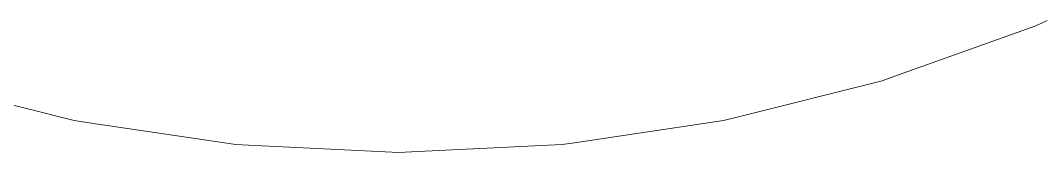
# Model space of a CAD drawing. Header units: centimetres. Extents: x -214 to 137, y -175 to 4.
# Drawn here: x 1.123 to 3.845, y -116.561 to -116.209 of the extents above; entities that cross this region are included whole.
import ezdxf

# ---------------------------------------------------------------- set-up
doc = ezdxf.new("R2010")
doc.units = ezdxf.units.CM
doc.header["$MEASUREMENT"] = 0
doc.layers.add('layer 1', color=7, linetype='Continuous')

msp = doc.modelspace()

# ---------------------------------------------------------------- linework, layer by layer
at = {"layer": 'layer 1', "color": 1, "lineweight": 9}
for points in [[(3.83014, -116.22329), (3.83014, -116.22329), (3.86067, -116.20885), (3.86067, -116.20885)], [(3.83014, -116.22329), (3.83014, -116.22329), (3.86067, -116.20885), (3.86067, -116.20885)], [(3.83014, -116.22329), (3.83014, -116.22329), (3.86067, -116.20885), (3.86067, -116.20885)], [(3.83014, -116.22329), (3.83014, -116.22329), (3.86067, -116.20885), (3.86067, -116.20885)], [(3.83014, -116.22329), (3.83014, -116.22329), (3.86067, -116.20885), (3.86067, -116.20885)], [(3.83014, -116.22329), (3.83014, -116.22329), (3.86067, -116.20885), (3.86067, -116.20885)], [(3.83014, -116.22329), (3.83014, -116.22329), (3.86067, -116.20885), (3.86067, -116.20885)], [(3.83014, -116.22329), (3.83014, -116.22329), (3.86067, -116.20885), (3.86067, -116.20885)], [(3.83014, -116.22329), (3.83014, -116.22329), (3.86067, -116.20885), (3.86067, -116.20885)], [(3.83014, -116.22329), (3.83014, -116.22329), (3.86067, -116.20885), (3.86067, -116.20885)], [(3.83014, -116.22329), (3.83014, -116.22329), (3.86067, -116.20885), (3.86067, -116.20885)], [(3.83014, -116.22329), (3.83014, -116.22329), (3.86067, -116.20885), (3.86067, -116.20885)], [(3.83014, -116.22329), (3.83014, -116.22329), (3.86067, -116.20885), (3.86067, -116.20885)], [(3.83014, -116.22329), (3.83014, -116.22329), (3.86067, -116.20885), (3.86067, -116.20885)], [(3.83014, -116.22329), (3.83014, -116.22329), (3.86067, -116.20885), (3.86067, -116.20885)], [(3.83014, -116.22329), (3.83014, -116.22329), (3.86067, -116.20885), (3.86067, -116.20885)], [(3.83014, -116.22329), (3.83014, -116.22329), (3.86067, -116.20885), (3.86067, -116.20885)], [(3.83014, -116.22329), (3.83014, -116.22329), (3.86067, -116.20885), (3.86067, -116.20885)], [(3.83014, -116.22329), (3.83014, -116.22329), (3.86067, -116.20885), (3.86067, -116.20885)], [(3.83014, -116.22329), (3.83014, -116.22329), (3.86067, -116.20885), (3.86067, -116.20885)], [(3.83014, -116.22329), (3.83014, -116.22329), (3.86067, -116.20885), (3.86067, -116.20885)], [(3.83014, -116.22329), (3.83014, -116.22329), (3.86067, -116.20885), (3.86067, -116.20885)], [(3.83014, -116.22329), (3.83014, -116.22329), (3.86067, -116.20885), (3.86067, -116.20885)], [(3.83014, -116.22329), (3.83014, -116.22329), (3.86067, -116.20885), (3.86067, -116.20885)], [(3.83014, -116.22329), (3.83014, -116.22329), (3.86067, -116.20885), (3.86067, -116.20885)], [(3.45193, -116.35863), (3.45193, -116.35863), (3.83014, -116.22329), (3.83014, -116.22329)], [(3.45193, -116.35863), (3.45193, -116.35863), (3.83014, -116.22329), (3.83014, -116.22329)], [(3.45193, -116.35863), (3.45193, -116.35863), (3.83014, -116.22329), (3.83014, -116.22329)], [(3.45193, -116.35863), (3.45193, -116.35863), (3.83014, -116.22329), (3.83014, -116.22329)], [(3.45193, -116.35863), (3.45193, -116.35863), (3.83014, -116.22329), (3.83014, -116.22329)], [(3.45193, -116.35863), (3.45193, -116.35863), (3.83014, -116.22329), (3.83014, -116.22329)], [(3.45193, -116.35863), (3.45193, -116.35863), (3.83014, -116.22329), (3.83014, -116.22329)], [(3.45193, -116.35863), (3.45193, -116.35863), (3.83014, -116.22329), (3.83014, -116.22329)], [(3.45193, -116.35863), (3.45193, -116.35863), (3.83014, -116.22329), (3.83014, -116.22329)], [(3.45193, -116.35863), (3.45193, -116.35863), (3.83014, -116.22329), (3.83014, -116.22329)], [(3.45193, -116.35863), (3.45193, -116.35863), (3.83014, -116.22329), (3.83014, -116.22329)], [(3.45193, -116.35863), (3.45193, -116.35863), (3.83014, -116.22329), (3.83014, -116.22329)], [(3.45193, -116.35863), (3.45193, -116.35863), (3.83014, -116.22329), (3.83014, -116.22329)], [(3.45193, -116.35863), (3.45193, -116.35863), (3.83014, -116.22329), (3.83014, -116.22329)], [(3.45193, -116.35863), (3.45193, -116.35863), (3.83014, -116.22329), (3.83014, -116.22329)], [(3.45193, -116.35863), (3.45193, -116.35863), (3.83014, -116.22329), (3.83014, -116.22329)], [(3.45193, -116.35863), (3.45193, -116.35863), (3.83014, -116.22329), (3.83014, -116.22329)], [(3.45193, -116.35863), (3.45193, -116.35863), (3.83014, -116.22329), (3.83014, -116.22329)], [(3.45193, -116.35863), (3.45193, -116.35863), (3.83014, -116.22329), (3.83014, -116.22329)], [(3.45193, -116.35863), (3.45193, -116.35863), (3.83014, -116.22329), (3.83014, -116.22329)], [(3.45193, -116.35863), (3.45193, -116.35863), (3.83014, -116.22329), (3.83014, -116.22329)], [(3.45193, -116.35863), (3.45193, -116.35863), (3.83014, -116.22329), (3.83014, -116.22329)], [(3.45193, -116.35863), (3.45193, -116.35863), (3.83014, -116.22329), (3.83014, -116.22329)], [(3.45193, -116.35863), (3.45193, -116.35863), (3.83014, -116.22329), (3.83014, -116.22329)], [(3.45193, -116.35863), (3.45193, -116.35863), (3.83014, -116.22329), (3.83014, -116.22329)], [(0.87671, -116.3782), (0.87671, -116.3782), (1.26637, -116.47582), (1.26637, -116.47582)], [(0.87671, -116.3782), (0.87671, -116.3782), (1.26637, -116.47582), (1.26637, -116.47582)], [(0.87671, -116.3782), (0.87671, -116.3782), (1.26637, -116.47582), (1.26637, -116.47582)], [(0.87671, -116.3782), (0.87671, -116.3782), (1.26637, -116.47582), (1.26637, -116.47582)], [(0.87671, -116.3782), (0.87671, -116.3782), (1.26637, -116.47582), (1.26637, -116.47582)], [(0.87671, -116.3782), (0.87671, -116.3782), (1.26637, -116.47582), (1.26637, -116.47582)], [(0.87671, -116.3782), (0.87671, -116.3782), (1.26637, -116.47582), (1.26637, -116.47582)], [(0.87671, -116.3782), (0.87671, -116.3782), (1.26637, -116.47582), (1.26637, -116.47582)], [(0.87671, -116.3782), (0.87671, -116.3782), (1.26637, -116.47582), (1.26637, -116.47582)], [(0.87671, -116.3782), (0.87671, -116.3782), (1.26637, -116.47582), (1.26637, -116.47582)], [(0.87671, -116.3782), (0.87671, -116.3782), (1.26637, -116.47582), (1.26637, -116.47582)], [(0.87671, -116.3782), (0.87671, -116.3782), (1.26637, -116.47582), (1.26637, -116.47582)], [(0.87671, -116.3782), (0.87671, -116.3782), (1.26637, -116.47582), (1.26637, -116.47582)], [(0.87671, -116.3782), (0.87671, -116.3782), (1.26637, -116.47582), (1.26637, -116.47582)], [(0.87671, -116.3782), (0.87671, -116.3782), (1.26637, -116.47582), (1.26637, -116.47582)], [(0.87671, -116.3782), (0.87671, -116.3782), (1.26637, -116.47582), (1.26637, -116.47582)], [(0.87671, -116.3782), (0.87671, -116.3782), (1.26637, -116.47582), (1.26637, -116.47582)], [(0.87671, -116.3782), (0.87671, -116.3782), (1.26637, -116.47582), (1.26637, -116.47582)], [(0.87671, -116.3782), (0.87671, -116.3782), (1.26637, -116.47582), (1.26637, -116.47582)], [(0.87671, -116.3782), (0.87671, -116.3782), (1.26637, -116.47582), (1.26637, -116.47582)], [(0.87671, -116.3782), (0.87671, -116.3782), (1.26637, -116.47582), (1.26637, -116.47582)], [(0.87671, -116.3782), (0.87671, -116.3782), (1.26637, -116.47582), (1.26637, -116.47582)], [(0.87671, -116.3782), (0.87671, -116.3782), (1.26637, -116.47582), (1.26637, -116.47582)], [(0.87671, -116.3782), (0.87671, -116.3782), (1.26637, -116.47582), (1.26637, -116.47582)], [(0.87671, -116.3782), (0.87671, -116.3782), (1.26637, -116.47582), (1.26637, -116.47582)], [(3.03048, -116.4676), (3.03048, -116.4676), (3.42014, -116.36999), (3.42014, -116.36999)], [(3.03048, -116.4676), (3.03048, -116.4676), (3.42014, -116.36999), (3.42014, -116.36999)], [(3.03048, -116.4676), (3.03048, -116.4676), (3.42014, -116.36999), (3.42014, -116.36999)], [(3.03048, -116.4676), (3.03048, -116.4676), (3.42014, -116.36999), (3.42014, -116.36999)], [(3.03048, -116.4676), (3.03048, -116.4676), (3.42014, -116.36999), (3.42014, -116.36999)], [(3.03048, -116.4676), (3.03048, -116.4676), (3.42014, -116.36999), (3.42014, -116.36999)], [(3.03048, -116.4676), (3.03048, -116.4676), (3.42014, -116.36999), (3.42014, -116.36999)], [(3.03048, -116.4676), (3.03048, -116.4676), (3.42014, -116.36999), (3.42014, -116.36999)], [(3.03048, -116.4676), (3.03048, -116.4676), (3.42014, -116.36999), (3.42014, -116.36999)], [(3.03048, -116.4676), (3.03048, -116.4676), (3.42014, -116.36999), (3.42014, -116.36999)], [(3.03048, -116.4676), (3.03048, -116.4676), (3.42014, -116.36999), (3.42014, -116.36999)], [(3.03048, -116.4676), (3.03048, -116.4676), (3.42014, -116.36999), (3.42014, -116.36999)], [(3.03048, -116.4676), (3.03048, -116.4676), (3.42014, -116.36999), (3.42014, -116.36999)], [(3.03048, -116.4676), (3.03048, -116.4676), (3.42014, -116.36999), (3.42014, -116.36999)], [(3.03048, -116.4676), (3.03048, -116.4676), (3.42014, -116.36999), (3.42014, -116.36999)], [(3.03048, -116.4676), (3.03048, -116.4676), (3.42014, -116.36999), (3.42014, -116.36999)], [(3.03048, -116.4676), (3.03048, -116.4676), (3.42014, -116.36999), (3.42014, -116.36999)], [(3.03048, -116.4676), (3.03048, -116.4676), (3.42014, -116.36999), (3.42014, -116.36999)], [(3.03048, -116.4676), (3.03048, -116.4676), (3.42014, -116.36999), (3.42014, -116.36999)], [(3.03048, -116.4676), (3.03048, -116.4676), (3.42014, -116.36999), (3.42014, -116.36999)], [(3.03048, -116.4676), (3.03048, -116.4676), (3.42014, -116.36999), (3.42014, -116.36999)], [(3.03048, -116.4676), (3.03048, -116.4676), (3.42014, -116.36999), (3.42014, -116.36999)], [(3.03048, -116.4676), (3.03048, -116.4676), (3.42014, -116.36999), (3.42014, -116.36999)], [(3.03048, -116.4676), (3.03048, -116.4676), (3.42014, -116.36999), (3.42014, -116.36999)], [(3.03048, -116.4676), (3.03048, -116.4676), (3.42014, -116.36999), (3.42014, -116.36999)], [(3.42014, -116.36999), (3.42014, -116.36999), (3.45193, -116.35863), (3.45193, -116.35863)], [(3.42014, -116.36999), (3.42014, -116.36999), (3.45193, -116.35863), (3.45193, -116.35863)], [(3.42014, -116.36999), (3.42014, -116.36999), (3.45193, -116.35863), (3.45193, -116.35863)], [(3.42014, -116.36999), (3.42014, -116.36999), (3.45193, -116.35863), (3.45193, -116.35863)], [(3.42014, -116.36999), (3.42014, -116.36999), (3.45193, -116.35863), (3.45193, -116.35863)], [(3.42014, -116.36999), (3.42014, -116.36999), (3.45193, -116.35863), (3.45193, -116.35863)], [(3.42014, -116.36999), (3.42014, -116.36999), (3.45193, -116.35863), (3.45193, -116.35863)], [(3.42014, -116.36999), (3.42014, -116.36999), (3.45193, -116.35863), (3.45193, -116.35863)], [(3.42014, -116.36999), (3.42014, -116.36999), (3.45193, -116.35863), (3.45193, -116.35863)], [(3.42014, -116.36999), (3.42014, -116.36999), (3.45193, -116.35863), (3.45193, -116.35863)], [(3.42014, -116.36999), (3.42014, -116.36999), (3.45193, -116.35863), (3.45193, -116.35863)], [(3.42014, -116.36999), (3.42014, -116.36999), (3.45193, -116.35863), (3.45193, -116.35863)], [(3.42014, -116.36999), (3.42014, -116.36999), (3.45193, -116.35863), (3.45193, -116.35863)], [(3.42014, -116.36999), (3.42014, -116.36999), (3.45193, -116.35863), (3.45193, -116.35863)], [(3.42014, -116.36999), (3.42014, -116.36999), (3.45193, -116.35863), (3.45193, -116.35863)], [(3.42014, -116.36999), (3.42014, -116.36999), (3.45193, -116.35863), (3.45193, -116.35863)], [(3.42014, -116.36999), (3.42014, -116.36999), (3.45193, -116.35863), (3.45193, -116.35863)], [(3.42014, -116.36999), (3.42014, -116.36999), (3.45193, -116.35863), (3.45193, -116.35863)], [(3.42014, -116.36999), (3.42014, -116.36999), (3.45193, -116.35863), (3.45193, -116.35863)], [(3.42014, -116.36999), (3.42014, -116.36999), (3.45193, -116.35863), (3.45193, -116.35863)], [(3.42014, -116.36999), (3.42014, -116.36999), (3.45193, -116.35863), (3.45193, -116.35863)], [(3.42014, -116.36999), (3.42014, -116.36999), (3.45193, -116.35863), (3.45193, -116.35863)], [(3.42014, -116.36999), (3.42014, -116.36999), (3.45193, -116.35863), (3.45193, -116.35863)], [(3.42014, -116.36999), (3.42014, -116.36999), (3.45193, -116.35863), (3.45193, -116.35863)], [(3.42014, -116.36999), (3.42014, -116.36999), (3.45193, -116.35863), (3.45193, -116.35863)], [(1.26637, -116.47582), (1.26637, -116.47582), (1.29976, -116.48076), (1.29976, -116.48076)], [(1.26637, -116.47582), (1.26637, -116.47582), (1.29976, -116.48076), (1.29976, -116.48076)], [(1.26637, -116.47582), (1.26637, -116.47582), (1.29976, -116.48076), (1.29976, -116.48076)], [(1.26637, -116.47582), (1.26637, -116.47582), (1.29976, -116.48076), (1.29976, -116.48076)], [(1.26637, -116.47582), (1.26637, -116.47582), (1.29976, -116.48076), (1.29976, -116.48076)], [(1.26637, -116.47582), (1.26637, -116.47582), (1.29976, -116.48076), (1.29976, -116.48076)], [(1.26637, -116.47582), (1.26637, -116.47582), (1.29976, -116.48076), (1.29976, -116.48076)], [(1.26637, -116.47582), (1.26637, -116.47582), (1.29976, -116.48076), (1.29976, -116.48076)], [(1.26637, -116.47582), (1.26637, -116.47582), (1.29976, -116.48076), (1.29976, -116.48076)], [(1.26637, -116.47582), (1.26637, -116.47582), (1.29976, -116.48076), (1.29976, -116.48076)], [(1.26637, -116.47582), (1.26637, -116.47582), (1.29976, -116.48076), (1.29976, -116.48076)], [(1.26637, -116.47582), (1.26637, -116.47582), (1.29976, -116.48076), (1.29976, -116.48076)], [(1.26637, -116.47582), (1.26637, -116.47582), (1.29976, -116.48076), (1.29976, -116.48076)], [(1.26637, -116.47582), (1.26637, -116.47582), (1.29976, -116.48076), (1.29976, -116.48076)], [(1.26637, -116.47582), (1.26637, -116.47582), (1.29976, -116.48076), (1.29976, -116.48076)], [(1.26637, -116.47582), (1.26637, -116.47582), (1.29976, -116.48076), (1.29976, -116.48076)], [(1.26637, -116.47582), (1.26637, -116.47582), (1.29976, -116.48076), (1.29976, -116.48076)], [(1.26637, -116.47582), (1.26637, -116.47582), (1.29976, -116.48076), (1.29976, -116.48076)], [(1.26637, -116.47582), (1.26637, -116.47582), (1.29976, -116.48076), (1.29976, -116.48076)], [(1.26637, -116.47582), (1.26637, -116.47582), (1.29976, -116.48076), (1.29976, -116.48076)], [(1.26637, -116.47582), (1.26637, -116.47582), (1.29976, -116.48076), (1.29976, -116.48076)], [(1.26637, -116.47582), (1.26637, -116.47582), (1.29976, -116.48076), (1.29976, -116.48076)], [(1.26637, -116.47582), (1.26637, -116.47582), (1.29976, -116.48076), (1.29976, -116.48076)], [(1.26637, -116.47582), (1.26637, -116.47582), (1.29976, -116.48076), (1.29976, -116.48076)], [(1.26637, -116.47582), (1.26637, -116.47582), (1.29976, -116.48076), (1.29976, -116.48076)], [(1.29976, -116.48076), (1.29976, -116.48076), (1.69712, -116.5397), (1.69712, -116.5397)], [(1.29976, -116.48076), (1.29976, -116.48076), (1.69712, -116.5397), (1.69712, -116.5397)], [(1.29976, -116.48076), (1.29976, -116.48076), (1.69712, -116.5397), (1.69712, -116.5397)], [(1.29976, -116.48076), (1.29976, -116.48076), (1.69712, -116.5397), (1.69712, -116.5397)], [(1.29976, -116.48076), (1.29976, -116.48076), (1.69712, -116.5397), (1.69712, -116.5397)], [(1.29976, -116.48076), (1.29976, -116.48076), (1.69712, -116.5397), (1.69712, -116.5397)], [(1.29976, -116.48076), (1.29976, -116.48076), (1.69712, -116.5397), (1.69712, -116.5397)], [(1.29976, -116.48076), (1.29976, -116.48076), (1.69712, -116.5397), (1.69712, -116.5397)], [(1.29976, -116.48076), (1.29976, -116.48076), (1.69712, -116.5397), (1.69712, -116.5397)], [(1.29976, -116.48076), (1.29976, -116.48076), (1.69712, -116.5397), (1.69712, -116.5397)], [(1.29976, -116.48076), (1.29976, -116.48076), (1.69712, -116.5397), (1.69712, -116.5397)], [(1.29976, -116.48076), (1.29976, -116.48076), (1.69712, -116.5397), (1.69712, -116.5397)], [(1.29976, -116.48076), (1.29976, -116.48076), (1.69712, -116.5397), (1.69712, -116.5397)], [(1.29976, -116.48076), (1.29976, -116.48076), (1.69712, -116.5397), (1.69712, -116.5397)], [(1.29976, -116.48076), (1.29976, -116.48076), (1.69712, -116.5397), (1.69712, -116.5397)], [(1.29976, -116.48076), (1.29976, -116.48076), (1.69712, -116.5397), (1.69712, -116.5397)], [(1.29976, -116.48076), (1.29976, -116.48076), (1.69712, -116.5397), (1.69712, -116.5397)], [(1.29976, -116.48076), (1.29976, -116.48076), (1.69712, -116.5397), (1.69712, -116.5397)], [(1.29976, -116.48076), (1.29976, -116.48076), (1.69712, -116.5397), (1.69712, -116.5397)], [(1.29976, -116.48076), (1.29976, -116.48076), (1.69712, -116.5397), (1.69712, -116.5397)], [(1.29976, -116.48076), (1.29976, -116.48076), (1.69712, -116.5397), (1.69712, -116.5397)], [(1.29976, -116.48076), (1.29976, -116.48076), (1.69712, -116.5397), (1.69712, -116.5397)], [(1.29976, -116.48076), (1.29976, -116.48076), (1.69712, -116.5397), (1.69712, -116.5397)], [(1.29976, -116.48076), (1.29976, -116.48076), (1.69712, -116.5397), (1.69712, -116.5397)], [(1.29976, -116.48076), (1.29976, -116.48076), (1.69712, -116.5397), (1.69712, -116.5397)], [(2.60038, -116.53475), (2.60038, -116.53475), (2.99772, -116.47581), (2.99772, -116.47581)], [(2.60038, -116.53475), (2.60038, -116.53475), (2.99772, -116.47581), (2.99772, -116.47581)], [(2.60038, -116.53475), (2.60038, -116.53475), (2.99772, -116.47581), (2.99772, -116.47581)], [(2.60038, -116.53475), (2.60038, -116.53475), (2.99772, -116.47581), (2.99772, -116.47581)], [(2.60038, -116.53475), (2.60038, -116.53475), (2.99772, -116.47581), (2.99772, -116.47581)], [(2.60038, -116.53475), (2.60038, -116.53475), (2.99772, -116.47581), (2.99772, -116.47581)], [(2.60038, -116.53475), (2.60038, -116.53475), (2.99772, -116.47581), (2.99772, -116.47581)], [(2.60038, -116.53475), (2.60038, -116.53475), (2.99772, -116.47581), (2.99772, -116.47581)], [(2.60038, -116.53475), (2.60038, -116.53475), (2.99772, -116.47581), (2.99772, -116.47581)], [(2.60038, -116.53475), (2.60038, -116.53475), (2.99772, -116.47581), (2.99772, -116.47581)], [(2.60038, -116.53475), (2.60038, -116.53475), (2.99772, -116.47581), (2.99772, -116.47581)], [(2.60038, -116.53475), (2.60038, -116.53475), (2.99772, -116.47581), (2.99772, -116.47581)], [(2.60038, -116.53475), (2.60038, -116.53475), (2.99772, -116.47581), (2.99772, -116.47581)], [(2.60038, -116.53475), (2.60038, -116.53475), (2.99772, -116.47581), (2.99772, -116.47581)], [(2.60038, -116.53475), (2.60038, -116.53475), (2.99772, -116.47581), (2.99772, -116.47581)], [(2.60038, -116.53475), (2.60038, -116.53475), (2.99772, -116.47581), (2.99772, -116.47581)], [(2.60038, -116.53475), (2.60038, -116.53475), (2.99772, -116.47581), (2.99772, -116.47581)], [(2.60038, -116.53475), (2.60038, -116.53475), (2.99772, -116.47581), (2.99772, -116.47581)], [(2.60038, -116.53475), (2.60038, -116.53475), (2.99772, -116.47581), (2.99772, -116.47581)], [(2.60038, -116.53475), (2.60038, -116.53475), (2.99772, -116.47581), (2.99772, -116.47581)], [(2.60038, -116.53475), (2.60038, -116.53475), (2.99772, -116.47581), (2.99772, -116.47581)], [(2.60038, -116.53475), (2.60038, -116.53475), (2.99772, -116.47581), (2.99772, -116.47581)], [(2.60038, -116.53475), (2.60038, -116.53475), (2.99772, -116.47581), (2.99772, -116.47581)], [(2.60038, -116.53475), (2.60038, -116.53475), (2.99772, -116.47581), (2.99772, -116.47581)], [(2.60038, -116.53475), (2.60038, -116.53475), (2.99772, -116.47581), (2.99772, -116.47581)], [(2.99772, -116.47581), (2.99772, -116.47581), (3.03048, -116.4676), (3.03048, -116.4676)], [(2.99772, -116.47581), (2.99772, -116.47581), (3.03048, -116.4676), (3.03048, -116.4676)], [(2.99772, -116.47581), (2.99772, -116.47581), (3.03048, -116.4676), (3.03048, -116.4676)], [(2.99772, -116.47581), (2.99772, -116.47581), (3.03048, -116.4676), (3.03048, -116.4676)], [(2.99772, -116.47581), (2.99772, -116.47581), (3.03048, -116.4676), (3.03048, -116.4676)], [(2.99772, -116.47581), (2.99772, -116.47581), (3.03048, -116.4676), (3.03048, -116.4676)], [(2.99772, -116.47581), (2.99772, -116.47581), (3.03048, -116.4676), (3.03048, -116.4676)], [(2.99772, -116.47581), (2.99772, -116.47581), (3.03048, -116.4676), (3.03048, -116.4676)], [(2.99772, -116.47581), (2.99772, -116.47581), (3.03048, -116.4676), (3.03048, -116.4676)], [(2.99772, -116.47581), (2.99772, -116.47581), (3.03048, -116.4676), (3.03048, -116.4676)], [(2.99772, -116.47581), (2.99772, -116.47581), (3.03048, -116.4676), (3.03048, -116.4676)], [(2.99772, -116.47581), (2.99772, -116.47581), (3.03048, -116.4676), (3.03048, -116.4676)], [(2.99772, -116.47581), (2.99772, -116.47581), (3.03048, -116.4676), (3.03048, -116.4676)], [(2.99772, -116.47581), (2.99772, -116.47581), (3.03048, -116.4676), (3.03048, -116.4676)], [(2.99772, -116.47581), (2.99772, -116.47581), (3.03048, -116.4676), (3.03048, -116.4676)], [(2.99772, -116.47581), (2.99772, -116.47581), (3.03048, -116.4676), (3.03048, -116.4676)], [(2.99772, -116.47581), (2.99772, -116.47581), (3.03048, -116.4676), (3.03048, -116.4676)], [(2.99772, -116.47581), (2.99772, -116.47581), (3.03048, -116.4676), (3.03048, -116.4676)], [(2.99772, -116.47581), (2.99772, -116.47581), (3.03048, -116.4676), (3.03048, -116.4676)], [(2.99772, -116.47581), (2.99772, -116.47581), (3.03048, -116.4676), (3.03048, -116.4676)], [(2.99772, -116.47581), (2.99772, -116.47581), (3.03048, -116.4676), (3.03048, -116.4676)], [(2.99772, -116.47581), (2.99772, -116.47581), (3.03048, -116.4676), (3.03048, -116.4676)], [(2.99772, -116.47581), (2.99772, -116.47581), (3.03048, -116.4676), (3.03048, -116.4676)], [(2.99772, -116.47581), (2.99772, -116.47581), (3.03048, -116.4676), (3.03048, -116.4676)], [(2.99772, -116.47581), (2.99772, -116.47581), (3.03048, -116.4676), (3.03048, -116.4676)], [(1.69712, -116.5397), (1.69712, -116.5397), (1.73084, -116.54135), (1.73084, -116.54135)], [(1.69712, -116.5397), (1.69712, -116.5397), (1.73084, -116.54135), (1.73084, -116.54135)], [(1.69712, -116.5397), (1.69712, -116.5397), (1.73084, -116.54135), (1.73084, -116.54135)], [(1.69712, -116.5397), (1.69712, -116.5397), (1.73084, -116.54135), (1.73084, -116.54135)], [(1.69712, -116.5397), (1.69712, -116.5397), (1.73084, -116.54135), (1.73084, -116.54135)], [(1.69712, -116.5397), (1.69712, -116.5397), (1.73084, -116.54135), (1.73084, -116.54135)], [(1.69712, -116.5397), (1.69712, -116.5397), (1.73084, -116.54135), (1.73084, -116.54135)], [(1.69712, -116.5397), (1.69712, -116.5397), (1.73084, -116.54135), (1.73084, -116.54135)], [(1.69712, -116.5397), (1.69712, -116.5397), (1.73084, -116.54135), (1.73084, -116.54135)], [(1.69712, -116.5397), (1.69712, -116.5397), (1.73084, -116.54135), (1.73084, -116.54135)], [(1.69712, -116.5397), (1.69712, -116.5397), (1.73084, -116.54135), (1.73084, -116.54135)], [(1.69712, -116.5397), (1.69712, -116.5397), (1.73084, -116.54135), (1.73084, -116.54135)], [(1.69712, -116.5397), (1.69712, -116.5397), (1.73084, -116.54135), (1.73084, -116.54135)], [(1.69712, -116.5397), (1.69712, -116.5397), (1.73084, -116.54135), (1.73084, -116.54135)], [(1.69712, -116.5397), (1.69712, -116.5397), (1.73084, -116.54135), (1.73084, -116.54135)], [(1.69712, -116.5397), (1.69712, -116.5397), (1.73084, -116.54135), (1.73084, -116.54135)], [(1.69712, -116.5397), (1.69712, -116.5397), (1.73084, -116.54135), (1.73084, -116.54135)], [(1.69712, -116.5397), (1.69712, -116.5397), (1.73084, -116.54135), (1.73084, -116.54135)], [(1.69712, -116.5397), (1.69712, -116.5397), (1.73084, -116.54135), (1.73084, -116.54135)], [(1.69712, -116.5397), (1.69712, -116.5397), (1.73084, -116.54135), (1.73084, -116.54135)], [(1.69712, -116.5397), (1.69712, -116.5397), (1.73084, -116.54135), (1.73084, -116.54135)], [(1.69712, -116.5397), (1.69712, -116.5397), (1.73084, -116.54135), (1.73084, -116.54135)], [(1.69712, -116.5397), (1.69712, -116.5397), (1.73084, -116.54135), (1.73084, -116.54135)], [(1.69712, -116.5397), (1.69712, -116.5397), (1.73084, -116.54135), (1.73084, -116.54135)], [(1.69712, -116.5397), (1.69712, -116.5397), (1.73084, -116.54135), (1.73084, -116.54135)], [(1.73084, -116.54135), (1.73084, -116.54135), (2.13205, -116.56107), (2.13205, -116.56107)], [(1.73084, -116.54135), (1.73084, -116.54135), (2.13205, -116.56107), (2.13205, -116.56107)], [(1.73084, -116.54135), (1.73084, -116.54135), (2.13205, -116.56107), (2.13205, -116.56107)], [(1.73084, -116.54135), (1.73084, -116.54135), (2.13205, -116.56107), (2.13205, -116.56107)], [(1.73084, -116.54135), (1.73084, -116.54135), (2.13205, -116.56107), (2.13205, -116.56107)], [(1.73084, -116.54135), (1.73084, -116.54135), (2.13205, -116.56107), (2.13205, -116.56107)], [(1.73084, -116.54135), (1.73084, -116.54135), (2.13205, -116.56107), (2.13205, -116.56107)], [(1.73084, -116.54135), (1.73084, -116.54135), (2.13205, -116.56107), (2.13205, -116.56107)], [(1.73084, -116.54135), (1.73084, -116.54135), (2.13205, -116.56107), (2.13205, -116.56107)], [(1.73084, -116.54135), (1.73084, -116.54135), (2.13205, -116.56107), (2.13205, -116.56107)], [(1.73084, -116.54135), (1.73084, -116.54135), (2.13205, -116.56107), (2.13205, -116.56107)], [(1.73084, -116.54135), (1.73084, -116.54135), (2.13205, -116.56107), (2.13205, -116.56107)], [(1.73084, -116.54135), (1.73084, -116.54135), (2.13205, -116.56107), (2.13205, -116.56107)], [(1.73084, -116.54135), (1.73084, -116.54135), (2.13205, -116.56107), (2.13205, -116.56107)], [(1.73084, -116.54135), (1.73084, -116.54135), (2.13205, -116.56107), (2.13205, -116.56107)], [(1.73084, -116.54135), (1.73084, -116.54135), (2.13205, -116.56107), (2.13205, -116.56107)], [(1.73084, -116.54135), (1.73084, -116.54135), (2.13205, -116.56107), (2.13205, -116.56107)], [(1.73084, -116.54135), (1.73084, -116.54135), (2.13205, -116.56107), (2.13205, -116.56107)], [(1.73084, -116.54135), (1.73084, -116.54135), (2.13205, -116.56107), (2.13205, -116.56107)], [(1.73084, -116.54135), (1.73084, -116.54135), (2.13205, -116.56107), (2.13205, -116.56107)], [(1.73084, -116.54135), (1.73084, -116.54135), (2.13205, -116.56107), (2.13205, -116.56107)], [(1.73084, -116.54135), (1.73084, -116.54135), (2.13205, -116.56107), (2.13205, -116.56107)], [(1.73084, -116.54135), (1.73084, -116.54135), (2.13205, -116.56107), (2.13205, -116.56107)], [(1.73084, -116.54135), (1.73084, -116.54135), (2.13205, -116.56107), (2.13205, -116.56107)], [(1.73084, -116.54135), (1.73084, -116.54135), (2.13205, -116.56107), (2.13205, -116.56107)], [(2.16578, -116.55941), (2.16578, -116.55941), (2.56698, -116.53969), (2.56698, -116.53969)], [(2.16578, -116.55941), (2.16578, -116.55941), (2.56698, -116.53969), (2.56698, -116.53969)], [(2.16578, -116.55941), (2.16578, -116.55941), (2.56698, -116.53969), (2.56698, -116.53969)], [(2.16578, -116.55941), (2.16578, -116.55941), (2.56698, -116.53969), (2.56698, -116.53969)], [(2.16578, -116.55941), (2.16578, -116.55941), (2.56698, -116.53969), (2.56698, -116.53969)], [(2.16578, -116.55941), (2.16578, -116.55941), (2.56698, -116.53969), (2.56698, -116.53969)], [(2.16578, -116.55941), (2.16578, -116.55941), (2.56698, -116.53969), (2.56698, -116.53969)], [(2.16578, -116.55941), (2.16578, -116.55941), (2.56698, -116.53969), (2.56698, -116.53969)], [(2.16578, -116.55941), (2.16578, -116.55941), (2.56698, -116.53969), (2.56698, -116.53969)], [(2.16578, -116.55941), (2.16578, -116.55941), (2.56698, -116.53969), (2.56698, -116.53969)], [(2.16578, -116.55941), (2.16578, -116.55941), (2.56698, -116.53969), (2.56698, -116.53969)], [(2.16578, -116.55941), (2.16578, -116.55941), (2.56698, -116.53969), (2.56698, -116.53969)], [(2.16578, -116.55941), (2.16578, -116.55941), (2.56698, -116.53969), (2.56698, -116.53969)], [(2.16578, -116.55941), (2.16578, -116.55941), (2.56698, -116.53969), (2.56698, -116.53969)], [(2.16578, -116.55941), (2.16578, -116.55941), (2.56698, -116.53969), (2.56698, -116.53969)], [(2.16578, -116.55941), (2.16578, -116.55941), (2.56698, -116.53969), (2.56698, -116.53969)], [(2.16578, -116.55941), (2.16578, -116.55941), (2.56698, -116.53969), (2.56698, -116.53969)], [(2.16578, -116.55941), (2.16578, -116.55941), (2.56698, -116.53969), (2.56698, -116.53969)], [(2.16578, -116.55941), (2.16578, -116.55941), (2.56698, -116.53969), (2.56698, -116.53969)], [(2.16578, -116.55941), (2.16578, -116.55941), (2.56698, -116.53969), (2.56698, -116.53969)], [(2.16578, -116.55941), (2.16578, -116.55941), (2.56698, -116.53969), (2.56698, -116.53969)], [(2.16578, -116.55941), (2.16578, -116.55941), (2.56698, -116.53969), (2.56698, -116.53969)], [(2.16578, -116.55941), (2.16578, -116.55941), (2.56698, -116.53969), (2.56698, -116.53969)], [(2.16578, -116.55941), (2.16578, -116.55941), (2.56698, -116.53969), (2.56698, -116.53969)], [(2.16578, -116.55941), (2.16578, -116.55941), (2.56698, -116.53969), (2.56698, -116.53969)], [(2.56698, -116.53969), (2.56698, -116.53969), (2.60038, -116.53475), (2.60038, -116.53475)], [(2.56698, -116.53969), (2.56698, -116.53969), (2.60038, -116.53475), (2.60038, -116.53475)], [(2.56698, -116.53969), (2.56698, -116.53969), (2.60038, -116.53475), (2.60038, -116.53475)], [(2.56698, -116.53969), (2.56698, -116.53969), (2.60038, -116.53475), (2.60038, -116.53475)], [(2.56698, -116.53969), (2.56698, -116.53969), (2.60038, -116.53475), (2.60038, -116.53475)], [(2.56698, -116.53969), (2.56698, -116.53969), (2.60038, -116.53475), (2.60038, -116.53475)], [(2.56698, -116.53969), (2.56698, -116.53969), (2.60038, -116.53475), (2.60038, -116.53475)], [(2.56698, -116.53969), (2.56698, -116.53969), (2.60038, -116.53475), (2.60038, -116.53475)], [(2.56698, -116.53969), (2.56698, -116.53969), (2.60038, -116.53475), (2.60038, -116.53475)], [(2.56698, -116.53969), (2.56698, -116.53969), (2.60038, -116.53475), (2.60038, -116.53475)], [(2.56698, -116.53969), (2.56698, -116.53969), (2.60038, -116.53475), (2.60038, -116.53475)], [(2.56698, -116.53969), (2.56698, -116.53969), (2.60038, -116.53475), (2.60038, -116.53475)], [(2.56698, -116.53969), (2.56698, -116.53969), (2.60038, -116.53475), (2.60038, -116.53475)], [(2.56698, -116.53969), (2.56698, -116.53969), (2.60038, -116.53475), (2.60038, -116.53475)], [(2.56698, -116.53969), (2.56698, -116.53969), (2.60038, -116.53475), (2.60038, -116.53475)], [(2.56698, -116.53969), (2.56698, -116.53969), (2.60038, -116.53475), (2.60038, -116.53475)], [(2.56698, -116.53969), (2.56698, -116.53969), (2.60038, -116.53475), (2.60038, -116.53475)], [(2.56698, -116.53969), (2.56698, -116.53969), (2.60038, -116.53475), (2.60038, -116.53475)], [(2.56698, -116.53969), (2.56698, -116.53969), (2.60038, -116.53475), (2.60038, -116.53475)], [(2.56698, -116.53969), (2.56698, -116.53969), (2.60038, -116.53475), (2.60038, -116.53475)], [(2.56698, -116.53969), (2.56698, -116.53969), (2.60038, -116.53475), (2.60038, -116.53475)], [(2.56698, -116.53969), (2.56698, -116.53969), (2.60038, -116.53475), (2.60038, -116.53475)], [(2.56698, -116.53969), (2.56698, -116.53969), (2.60038, -116.53475), (2.60038, -116.53475)], [(2.56698, -116.53969), (2.56698, -116.53969), (2.60038, -116.53475), (2.60038, -116.53475)], [(2.56698, -116.53969), (2.56698, -116.53969), (2.60038, -116.53475), (2.60038, -116.53475)], [(2.13205, -116.56107), (2.13205, -116.56107), (2.16578, -116.55941), (2.16578, -116.55941)], [(2.13205, -116.56107), (2.13205, -116.56107), (2.16578, -116.55941), (2.16578, -116.55941)], [(2.13205, -116.56107), (2.13205, -116.56107), (2.16578, -116.55941), (2.16578, -116.55941)], [(2.13205, -116.56107), (2.13205, -116.56107), (2.16578, -116.55941), (2.16578, -116.55941)], [(2.13205, -116.56107), (2.13205, -116.56107), (2.16578, -116.55941), (2.16578, -116.55941)], [(2.13205, -116.56107), (2.13205, -116.56107), (2.16578, -116.55941), (2.16578, -116.55941)], [(2.13205, -116.56107), (2.13205, -116.56107), (2.16578, -116.55941), (2.16578, -116.55941)], [(2.13205, -116.56107), (2.13205, -116.56107), (2.16578, -116.55941), (2.16578, -116.55941)], [(2.13205, -116.56107), (2.13205, -116.56107), (2.16578, -116.55941), (2.16578, -116.55941)], [(2.13205, -116.56107), (2.13205, -116.56107), (2.16578, -116.55941), (2.16578, -116.55941)], [(2.13205, -116.56107), (2.13205, -116.56107), (2.16578, -116.55941), (2.16578, -116.55941)], [(2.13205, -116.56107), (2.13205, -116.56107), (2.16578, -116.55941), (2.16578, -116.55941)], [(2.13205, -116.56107), (2.13205, -116.56107), (2.16578, -116.55941), (2.16578, -116.55941)], [(2.13205, -116.56107), (2.13205, -116.56107), (2.16578, -116.55941), (2.16578, -116.55941)], [(2.13205, -116.56107), (2.13205, -116.56107), (2.16578, -116.55941), (2.16578, -116.55941)], [(2.13205, -116.56107), (2.13205, -116.56107), (2.16578, -116.55941), (2.16578, -116.55941)], [(2.13205, -116.56107), (2.13205, -116.56107), (2.16578, -116.55941), (2.16578, -116.55941)], [(2.13205, -116.56107), (2.13205, -116.56107), (2.16578, -116.55941), (2.16578, -116.55941)], [(2.13205, -116.56107), (2.13205, -116.56107), (2.16578, -116.55941), (2.16578, -116.55941)], [(2.13205, -116.56107), (2.13205, -116.56107), (2.16578, -116.55941), (2.16578, -116.55941)], [(2.13205, -116.56107), (2.13205, -116.56107), (2.16578, -116.55941), (2.16578, -116.55941)], [(2.13205, -116.56107), (2.13205, -116.56107), (2.16578, -116.55941), (2.16578, -116.55941)], [(2.13205, -116.56107), (2.13205, -116.56107), (2.16578, -116.55941), (2.16578, -116.55941)], [(2.13205, -116.56107), (2.13205, -116.56107), (2.16578, -116.55941), (2.16578, -116.55941)], [(2.13205, -116.56107), (2.13205, -116.56107), (2.16578, -116.55941), (2.16578, -116.55941)]]:
    msp.add_open_spline(points, degree=3, dxfattribs=at)

doc.saveas('drawing.dxf')
